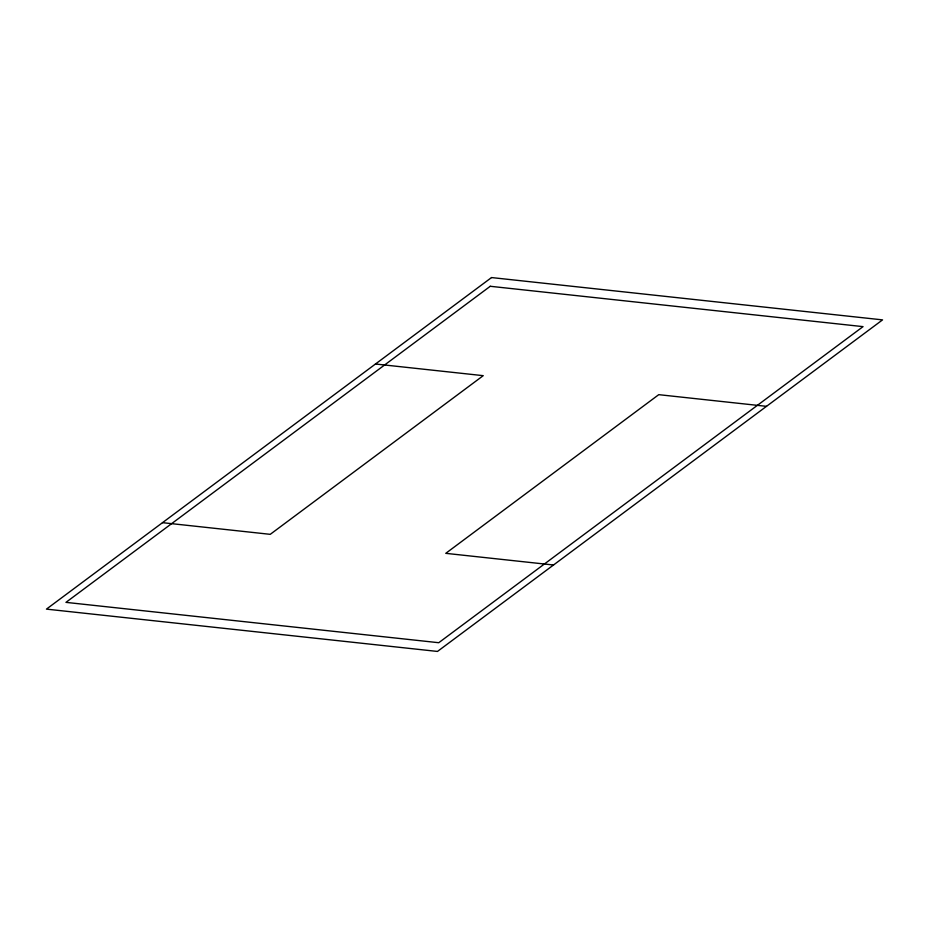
<?xml version="1.0" encoding="UTF-8"?>
<svg xmlns="http://www.w3.org/2000/svg" width="929" height="929" viewBox="0 0 929 929"><rect width="100%" height="100%" fill="white"/><g stroke="black" fill="none" stroke-linecap="round" stroke-linejoin="round"><path stroke-width="1.39" d="M375.479 364.005L483.231 375.664L270.246 534.338L162.494 522.667M766.506 406.333L658.754 394.662L445.769 553.336L553.521 564.995M491.522 277.562L46.45 609.122L437.478 651.438L882.55 319.878L491.522 277.562M490.257 286.283L65.959 602.364L438.743 642.717L863.041 326.636L490.257 286.283"/></g></svg>
